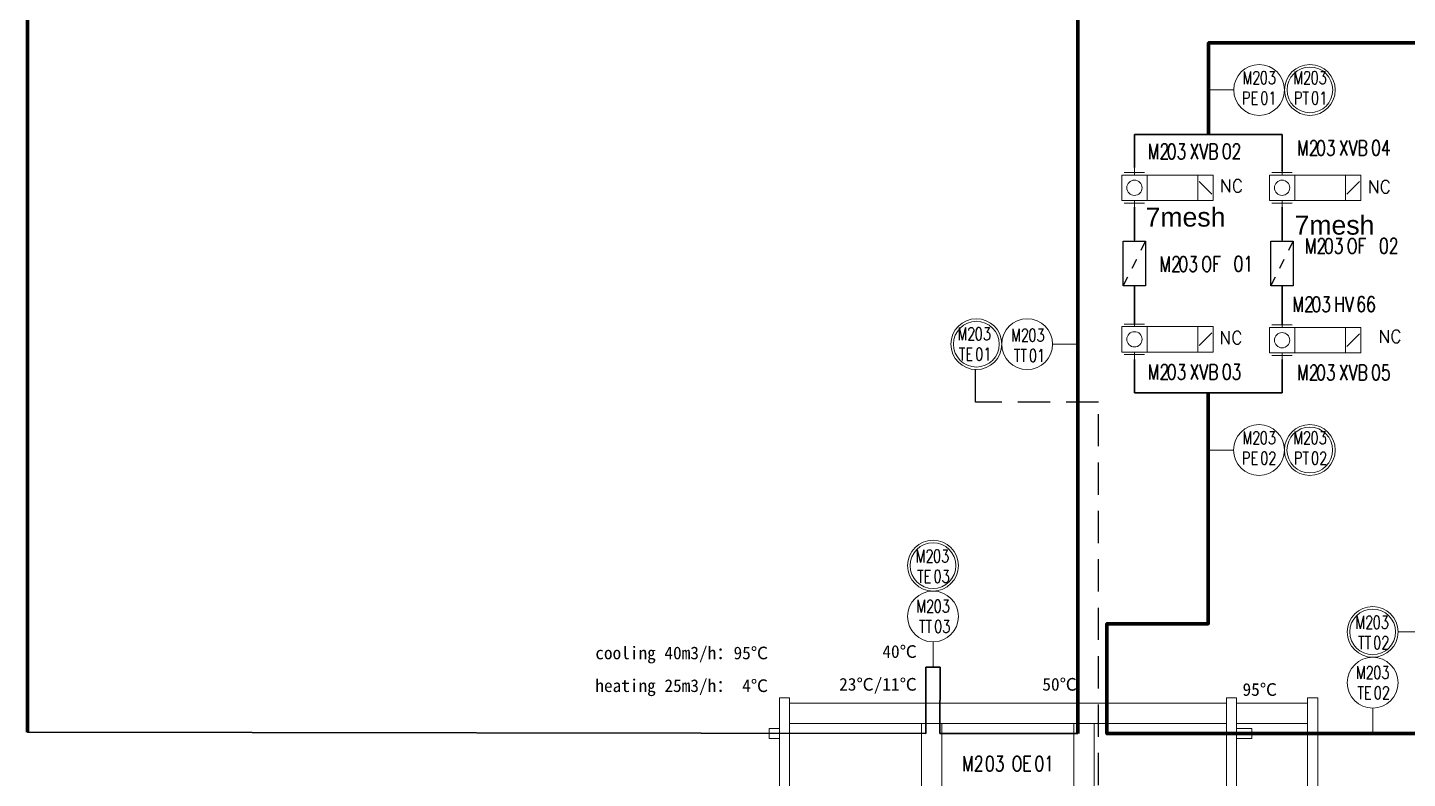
# Model space of a CAD drawing. Header units: inches. Extents: x 10149 to 11899, y 21917 to 23140.
# Drawn here: x 11043.4 to 11315.1, y 22149.3 to 22297 of the extents above; entities that cross this region are included whole.
import ezdxf
from ezdxf.enums import TextEntityAlignment as Align

# ---------------------------------------------------------------- set-up
doc = ezdxf.new("R2010")
doc.units = ezdxf.units.IN
doc.header["$MEASUREMENT"] = 0
doc.linetypes.add('DASHED', pattern=[19.05, 12.7, -6.35])
doc.linetypes.add('DASHED2', pattern=[9.525, 6.35, -3.175])
for name, color, linetype, lineweight in [('19 Pipe Process', 30, 'Continuous', 30), ('31 Equipment', 7, 'Continuous', 9), ('32 Instruments Control Loop', 140, 'DASHED', 9), ('33 Instruments Labels', 7, 'Continuous', 9), ('43 TXT English', 7, 'Continuous', 9), ('Pipe-process', 30, 'Continuous', 70)]:
    doc.layers.add(name, color=color, linetype=linetype, lineweight=lineweight)
for name, color, linetype in [('LIAISON INSTRUMENTATION', 140, 'DASHED2'), ('MATERIEL-DIVERS', 7, 'Continuous'), ('REPERES', 7, 'Continuous'), ('techn-data', 7, 'Continuous'), ('TEXTES', 7, 'Continuous'), ('VANNES', 7, 'Continuous')]:
    doc.layers.add(name, color=color, linetype=linetype)
doc.layers.get('REPERES').off()
doc.styles.add('ROMANS', font='ROMANS.SHX')
doc.styles.get("Standard").update_dxf_attribs({"font": 'arial.ttf'})

# ---------------------------------------------------------------- blocks, each defined once
blk = doc.blocks.new('PSTR')
at = {"color": 7}
for p, q in [((3, 1.5), (-3, 1.5)), ((-3, 1.5), (-3, -1.5)), ((-0.6, -0.3), (0.6, 0.3)), ((1.8, 0.9), (3, 1.5)), ((3, -1.5), (3, 1.5)), ((-3, -1.5), (-1.8, -0.9)), ((-3, -1.5), (3, -1.5))]:
    blk.add_line(p, q, dxfattribs=at)
at = {"color": 7, "extrusion": (-1, 0, 0)}
blk.add_point((-3, 0), dxfattribs=at)
at = {"color": 7, "extrusion": (1, 0, 0)}
blk.add_point((3, 0), dxfattribs=at)
blk = doc.blocks.new('APV-VLV-BFLY-SVS-3')
at = {"layer": '31 Equipment', "ltscale": 38}
for p, q in [((1.25, 15.25), (-1.25, 12.75)), ((-2.5, 0), (-4, 0)), ((2.5, 2.5), (-2.5, 2.5)), ((-2.5, 2.5), (-2.5, -2.5)), ((2.5, -2.5), (2.5, 2.5)), ((2.5, 0), (4, 0)), ((-2.5, -2.5), (2.5, -2.5))]:
    blk.add_line(p, q, dxfattribs=at)
at = {"layer": '31 Equipment'}
for p, q in [((-3, 2), (-3, -2)), ((3, -2), (3, 2))]:
    blk.add_line(p, q, dxfattribs=at)
at = {"layer": '31 Equipment', "ltscale": 38}
for points in [[(-2.5, 12.5), (2.5, 12.5), (2.5, 15.5), (-2.5, 15.5)], [(-2.5, 2.5), (2.5, 2.5), (2.5, 12.5), (-2.5, 12.5)]]:
    blk.add_lwpolyline(points, close=True, dxfattribs=at)
blk.add_circle((0, 0), 1.5, dxfattribs=at)
blk = doc.blocks.new('APV-INS-M-L-PE')
at = {"layer": '31 Equipment', "color": 7}
blk.add_line((0, -5), (0, -10), dxfattribs=at)
blk.add_circle((0, 0), 5, dxfattribs=at)
at = {"layer": '33 Instruments Labels', "style": 'ROMANS', "width": 0.8, "flags": 8}
blk.add_attdef('PE', text='', height=3, dxfattribs=at).set_placement((0, 0), align=Align.MIDDLE)
blk = doc.blocks.new('APV-INS-F-L-PT')
at = {"layer": '31 Equipment'}
for radius in [5, 4.5]:
    blk.add_circle((0, 0), radius, dxfattribs=at)
blk = doc.blocks.new('REPNORM')
at = {"layer": 'TEXTES', "style": 'ROMANS', "width": 0.75}
for tag, p in [('ZONE', (-9.75, -1.25)), ('SOUSZONE', (-5.25, -1.25)), ('ELEMENT', (0, -1.25)), ('NUM', (4.5, -1.25))]:
    blk.add_attdef(tag, p, '', height=3, dxfattribs=at)
blk = doc.blocks.new('REPNORM1')
at = {"layer": 'TEXTES', "style": 'ROMANS', "width": 0.75}
for tag, p in [('ZONE', (-9.75, -1.25)), ('SOUSZONE', (-5.25, -1.25)), ('ELEMENT', (-0.75, -1.25)), ('NUM', (5.59, -1.22))]:
    blk.add_attdef(tag, p, '', height=3, dxfattribs=at)
blk = doc.blocks.new('REPINS')
at = {"layer": 'TEXTES', "style": 'ROMANS', "width": 0.75}
for tag, p in [('ZONE', (-3.3, 1)), ('SOUSZONE', (0.1, 1)), ('NUM', (0.2, -3))]:
    blk.add_attdef(tag, p, '', height=2.5, dxfattribs=at)
blk.add_attdef('ELEMENT', text='', height=2.5, dxfattribs=at).set_placement((-0.2, -3), align=Align.RIGHT)
blk = doc.blocks.new('APV-INS-M-L-TE')
at = {"layer": '31 Equipment', "color": 7}
blk.add_line((0, -5), (0, -10), dxfattribs=at)
blk.add_circle((0, 0), 5, dxfattribs=at)
at = {"layer": '33 Instruments Labels', "style": 'ROMANS', "width": 0.8, "flags": 8}
blk.add_attdef('TE', text='', height=3, dxfattribs=at).set_placement((0, 0), align=Align.MIDDLE)
blk = doc.blocks.new('APV-INS-F-L-TT')
at = {"layer": '31 Equipment'}
for radius in [5, 4.5]:
    blk.add_circle((0, 0), radius, dxfattribs=at)
blk = doc.blocks.new('APV-HEX-PLAT-13')
at = {"layer": '31 Equipment'}
for p, q in [((-1, 2), (-1, 37)), ((-1, 37), (1, 37)), ((1, 2), (1, 37)), ((1, 36), (15, 36)), ((15, 10), (15, 37)), ((15, 37), (17, 37)), ((17, 10), (17, 37)), ((17, 36), (103, 36)), ((103, 2), (103, 37)), ((103, 37), (105, 37)), ((105, 2), (105, 37)), ((1, 32), (15, 32)), ((12, 29), (12, 31)), ((12, 31), (15, 31)), ((17, 32), (103, 32)), ((43, 13), (43, 32)), ((47, 13), (47, 32)), ((73, 13), (73, 32)), ((77, 13), (77, 32)), ((105, 31), (107, 31)), ((107, 29), (107, 31)), ((12, 29), (15, 29)), ((105, 29), (107, 29)), ((12, 16), (15, 16)), ((12, 14), (12, 16)), ((12, 14), (15, 14)), ((105, 16), (107, 16)), ((105, 14), (107, 14)), ((107, 14), (107, 16)), ((1, 13), (15, 13)), ((1, 11), (15, 11)), ((17, 13), (103, 13)), ((17, 11), (103, 11)), ((15, 10), (17, 10)), ((-1, 6), (1, 6)), ((103, 6), (105, 6)), ((-1, 2), (1, 2)), ((103, 2), (105, 2))]:
    blk.add_line(p, q, dxfattribs=at)
for points in [[(0.5, 2), (-0.5, 2), (0.5, 0), (-0.5, 0)], [(104.5, 2), (103.5, 2), (104.5, 0), (103.5, 0)]]:
    blk.add_trace(points, dxfattribs=at)

msp = doc.modelspace()

# ---------------------------------------------------------------- linework, layer by layer
at = {"layer": '19 Pipe Process'}
for p, q in [((11275.86, 22284.76), (11275.84, 22276.01)), ((11261.31, 22269.51), (11261.31, 22276.01)), ((11290.38, 22276.01), (11261.31, 22276.01)), ((11290.38, 22268.69), (11290.38, 22276.01)), ((11261.31, 22255.19), (11261.31, 22261.69)), ((11290.38, 22255.19), (11290.38, 22261.69)), ((11261.31, 22238.69), (11261.31, 22246.19)), ((11290.38, 22238.69), (11290.38, 22246.19)), ((11261.31, 22231.69), (11261.31, 22225.19)), ((11290.38, 22225.19), (11290.38, 22231.69)), ((11290.38, 22225.19), (11261.31, 22225.19)), ((11220.23, 22158.16), (11220.23, 22171.16)), ((11220.23, 22171.16), (11223.03, 22171.16)), ((11223.03, 22171.16), (11223.02, 22158.12)), ((11223.02, 22158.12), (11250.19, 22158.12))]:
    msp.add_line(p, q, dxfattribs=at)
msp.add_lwpolyline([(11220.23, 22158.16), (11043.37, 22158.39), (11043.37, 22158.39)], dxfattribs=at)
at = {"layer": '32 Instruments Control Loop'}
msp.add_lwpolyline([(11164.41, 22038.12), (11319.55, 22038.12), (11319.55, 22178.12), (11313.22, 22178.12)], dxfattribs=at)
at = {"layer": 'LIAISON INSTRUMENTATION'}
msp.add_lwpolyline([(11248.32, 22071.76), (11254.24, 22071.76), (11254.24, 22223.34), (11229.99, 22223.34), (11229.99, 22229.73)], dxfattribs=at)
at = {"layer": 'Pipe-process'}
msp.add_line((11043.37, 22158.39), (11043.37, 22317.6), dxfattribs=at)
for points in [[(11275.84, 22225.19), (11275.84, 22179.73), (11255.9, 22179.73), (11255.9, 22158.12), (11891.01, 22158.12), (11891.01, 22745.67), (11692.03, 22745.67)], [(11250.19, 22158.12), (11250.19, 22299)], [(11334.95, 22294), (11275.91, 22294), (11275.91, 22276.01)]]:
    msp.add_lwpolyline(points, dxfattribs=at)

# ---------------------------------------------------------------- block references
at = {"layer": '31 Equipment', "rotation": 90.00000000000001}
for name, p in [('APV-INS-F-L-TT', (11230.19, 22234.73)), ('APV-INS-M-L-TE', (11240.19, 22234.73))]:
    msp.add_blockref(name, p, dxfattribs=at)
at = {"layer": '31 Equipment'}
for name, p in [('APV-INS-F-L-TT', (11221.65, 22191.16)), ('APV-INS-M-L-TE', (11221.65, 22181.16)), ('APV-INS-F-L-TT', (11308.22, 22178.12)), ('APV-INS-M-L-TE', (11308.22, 22168.12))]:
    msp.add_blockref(name, p, dxfattribs=at)
at = {"layer": '31 Equipment', "xscale": -1}
msp.add_blockref('APV-HEX-PLAT-13', (11296.41, 22128.12), dxfattribs=at)
at = {"layer": '33 Instruments Labels', "xscale": -1, "rotation": 270}
for p in [(11285.86, 22284.76), (11285.84, 22213.9)]:
    msp.add_blockref('APV-INS-M-L-PE', p, dxfattribs=at)
at = {"layer": '33 Instruments Labels'}
for p in [(11295.86, 22284.76), (11295.84, 22213.9)]:
    msp.add_blockref('APV-INS-F-L-PT', p, dxfattribs=at)
at = {"layer": 'MATERIEL-DIVERS', "linetype": 'DASHED2', "xscale": -1.469999999999999, "yscale": 1.469999999999999, "zscale": 1.469999999999999, "rotation": 270}
for p in [(11261.31, 22250.6), (11290.38, 22250.6)]:
    msp.add_blockref('PSTR', p, dxfattribs=at)
at = {"layer": 'REPERES'}
for name, p, values in [('REPINS', (11285.88, 22284.91), {'ZONE': 'M2  ', 'SOUSZONE': '03', 'ELEMENT': 'PE', 'NUM': '01'}), ('REPINS', (11295.88, 22284.91), {'ZONE': 'M2  ', 'SOUSZONE': '03', 'ELEMENT': 'PT', 'NUM': '01'}), ('REPINS', (11229.75, 22234.53), {'ZONE': 'M2', 'SOUSZONE': '03', 'ELEMENT': 'TE', 'NUM': '01'}), ('REPINS', (11240.32, 22234.24), {'ZONE': 'M2', 'SOUSZONE': '03', 'ELEMENT': 'TT', 'NUM': '01'}), ('REPINS', (11285.87, 22214.05), {'ZONE': 'M2  ', 'SOUSZONE': '03', 'ELEMENT': 'PE', 'NUM': '02'}), ('REPINS', (11295.87, 22214.05), {'ZONE': 'M2  ', 'SOUSZONE': '03', 'ELEMENT': 'PT', 'NUM': '02'}), ('REPINS', (11221.54, 22190.79), {'ZONE': 'M2', 'SOUSZONE': '03', 'ELEMENT': 'TE', 'NUM': '03'}), ('REPINS', (11221.66, 22180.93), {'ZONE': 'M2', 'SOUSZONE': '03', 'ELEMENT': 'TT', 'NUM': '03'}), ('REPINS', (11308.11, 22177.75), {'ZONE': 'M2', 'SOUSZONE': '03', 'ELEMENT': 'TT', 'NUM': '02'}), ('REPINS', (11308.22, 22167.88), {'ZONE': 'M2', 'SOUSZONE': '03', 'ELEMENT': 'TE', 'NUM': '02'}), ('REPNORM', (11237.12, 22151.94), {'ZONE': 'M2  ', 'SOUSZONE': '03', 'ELEMENT': 'OE', 'NUM': '01'})]:
    msp.add_blockref(name, p, dxfattribs=at).add_auto_attribs(values)
ref = msp.add_blockref('REPNORM1', (11272.93, 22272.39), dxfattribs=at)
ref.add_attrib('ZONE', 'M2  ', (11263.93, 22271.14), dxfattribs={"layer": 'TEXTES', "height": 3, "style": 'ROMANS', "width": 0.75})
ref.add_attrib('SOUSZONE', '03', (11267.68, 22271.14), dxfattribs={"layer": 'TEXTES', "height": 3, "style": 'ROMANS', "width": 0.75})
ref.add_attrib('ELEMENT', 'XVB', (11272.18, 22271.14), dxfattribs={"layer": 'TEXTES', "height": 3, "style": 'ROMANS', "width": 0.75})
ref.add_attrib('NUM', '02', (11278.52, 22271.17), dxfattribs={"layer": 'TEXTES', "height": 3, "style": 'ROMANS', "width": 0.75})
ref = msp.add_blockref('REPNORM1', (11302.33, 22273.08), dxfattribs=at)
ref.add_attrib('ZONE', 'M2  ', (11293.33, 22271.83), dxfattribs={"layer": 'TEXTES', "height": 3, "style": 'ROMANS', "width": 0.75})
ref.add_attrib('SOUSZONE', '03', (11297.08, 22271.83), dxfattribs={"layer": 'TEXTES', "height": 3, "style": 'ROMANS', "width": 0.75})
ref.add_attrib('ELEMENT', 'XVB', (11301.58, 22271.83), dxfattribs={"layer": 'TEXTES', "height": 3, "style": 'ROMANS', "width": 0.75})
ref.add_attrib('NUM', '04', (11307.91, 22271.86), dxfattribs={"layer": 'TEXTES', "height": 3, "style": 'ROMANS', "width": 0.75})
ref = msp.add_blockref('REPNORM1', (11303.87, 22253.8), dxfattribs=at)
ref.add_attrib('ZONE', 'M2  ', (11294.87, 22252.55), dxfattribs={"layer": 'TEXTES', "height": 3, "style": 'ROMANS', "width": 0.75})
ref.add_attrib('SOUSZONE', '03', (11298.62, 22252.55), dxfattribs={"layer": 'TEXTES', "height": 3, "style": 'ROMANS', "width": 0.75})
ref.add_attrib('ELEMENT', 'OF', (11303.12, 22252.55), dxfattribs={"layer": 'TEXTES', "height": 3, "style": 'ROMANS', "width": 0.75})
ref.add_attrib('NUM', '02', (11309.46, 22252.58), dxfattribs={"layer": 'TEXTES', "height": 3, "style": 'ROMANS', "width": 0.75})
ref = msp.add_blockref('REPNORM1', (11275.23, 22250.25), dxfattribs=at)
ref.add_attrib('ZONE', 'M2  ', (11266.23, 22249), dxfattribs={"layer": 'TEXTES', "height": 3, "style": 'ROMANS', "width": 0.75})
ref.add_attrib('SOUSZONE', '03', (11269.98, 22249), dxfattribs={"layer": 'TEXTES', "height": 3, "style": 'ROMANS', "width": 0.75})
ref.add_attrib('ELEMENT', 'OF', (11274.48, 22249), dxfattribs={"layer": 'TEXTES', "height": 3, "style": 'ROMANS', "width": 0.75})
ref.add_attrib('NUM', '01', (11280.82, 22249.03), dxfattribs={"layer": 'TEXTES', "height": 3, "style": 'ROMANS', "width": 0.75})
ref = msp.add_blockref('REPNORM1', (11301.42, 22242.33), dxfattribs=at)
ref.add_attrib('ZONE', 'M2  ', (11292.42, 22241.08), dxfattribs={"layer": 'TEXTES', "height": 3, "style": 'ROMANS', "width": 0.75})
ref.add_attrib('SOUSZONE', '03', (11296.17, 22241.08), dxfattribs={"layer": 'TEXTES', "height": 3, "style": 'ROMANS', "width": 0.75})
ref.add_attrib('ELEMENT', 'HV', (11300.67, 22241.08), dxfattribs={"layer": 'TEXTES', "height": 3, "style": 'ROMANS', "width": 0.75})
ref.add_attrib('NUM', '66', (11304.98, 22241.11), dxfattribs={"layer": 'TEXTES', "height": 3, "style": 'ROMANS', "width": 0.75})
ref = msp.add_blockref('REPNORM1', (11272.93, 22229), dxfattribs=at)
ref.add_attrib('ZONE', 'M2  ', (11263.93, 22227.75), dxfattribs={"layer": 'TEXTES', "height": 3, "style": 'ROMANS', "width": 0.75})
ref.add_attrib('SOUSZONE', '03', (11267.68, 22227.75), dxfattribs={"layer": 'TEXTES', "height": 3, "style": 'ROMANS', "width": 0.75})
ref.add_attrib('ELEMENT', 'XVB', (11272.18, 22227.75), dxfattribs={"layer": 'TEXTES', "height": 3, "style": 'ROMANS', "width": 0.75})
ref.add_attrib('NUM', '03', (11278.52, 22227.78), dxfattribs={"layer": 'TEXTES', "height": 3, "style": 'ROMANS', "width": 0.75})
ref = msp.add_blockref('REPNORM1', (11302.33, 22228.89), dxfattribs=at)
ref.add_attrib('ZONE', 'M2  ', (11293.33, 22227.64), dxfattribs={"layer": 'TEXTES', "height": 3, "style": 'ROMANS', "width": 0.75})
ref.add_attrib('SOUSZONE', '03', (11297.08, 22227.64), dxfattribs={"layer": 'TEXTES', "height": 3, "style": 'ROMANS', "width": 0.75})
ref.add_attrib('ELEMENT', 'XVB', (11301.58, 22227.64), dxfattribs={"layer": 'TEXTES', "height": 3, "style": 'ROMANS', "width": 0.75})
ref.add_attrib('NUM', '05', (11307.91, 22227.67), dxfattribs={"layer": 'TEXTES', "height": 3, "style": 'ROMANS', "width": 0.75})
at = {"layer": 'VANNES', "rotation": 270}
msp.add_blockref('APV-VLV-BFLY-SVS-3', (11261.31, 22265.51), dxfattribs=at)
at = {"layer": 'VANNES', "xscale": -1, "rotation": 270}
for p in [(11290.38, 22265.51), (11261.31, 22235.69), (11290.38, 22235.51)]:
    msp.add_blockref('APV-VLV-BFLY-SVS-3', p, dxfattribs=at)

# ---------------------------------------------------------------- texts
at = {"layer": '31 Equipment', "color": 1, "char_height": 2.5, "attachment_point": 3, "style": 'ROMANS'}
for s, insert, width in [('{\\fKaiTi|b0|i0|c134|p49;cooling 40m3/h：95℃}', (11189.18, 22175.23), 36.4074), ('{\\fKaiTi|b0|i0|c134|p49;4\\fKaiTi|b0|i0|c0|p49;0\\fKaiTi|b0|i0|c134|p49;℃}', (11218.48, 22175.51), 28.4552), ('{\\fKaiTi|b0|i0|c134|p49;heating 25m3/h： \\fKaiTi|b0|i0|c0|p49;4\\fKaiTi|b0|i0|c134|p49;℃}', (11189.18, 22168.79), 39.1939), ('{\\fKaiTi|b0|i0|c134|p49;23℃/11℃}', (11218.48, 22169.06), 28.4552), ('{\\fKaiTi|b0|i0|c134|p49;50℃}', (11249.98, 22169.06), 28.4552), ('{\\fKaiTi|b0|i0|c134|p49;95℃}', (11289.4, 22168.04), 28.4552)]:
    msp.add_mtext(s, dxfattribs=dict(at, insert=insert, width=width))
at = {"layer": '43 TXT English', "color": 1}
for p in [(11263.51, 22261.62), (11292.84, 22260.04)]:
    msp.add_text('7mesh', height=3.75, dxfattribs=at).set_placement(p, align=Align.TOP_LEFT)
at = {"layer": 'techn-data', "style": 'ROMANS'}
for p in [(11280.42, 22265.88), (11309.53, 22265.7), (11311.63, 22236.27), (11280.3, 22236.01)]:
    msp.add_text('NC', height=2.5, dxfattribs=at).set_placement(p, align=Align.MIDDLE_CENTER)

doc.saveas('drawing.dxf')
